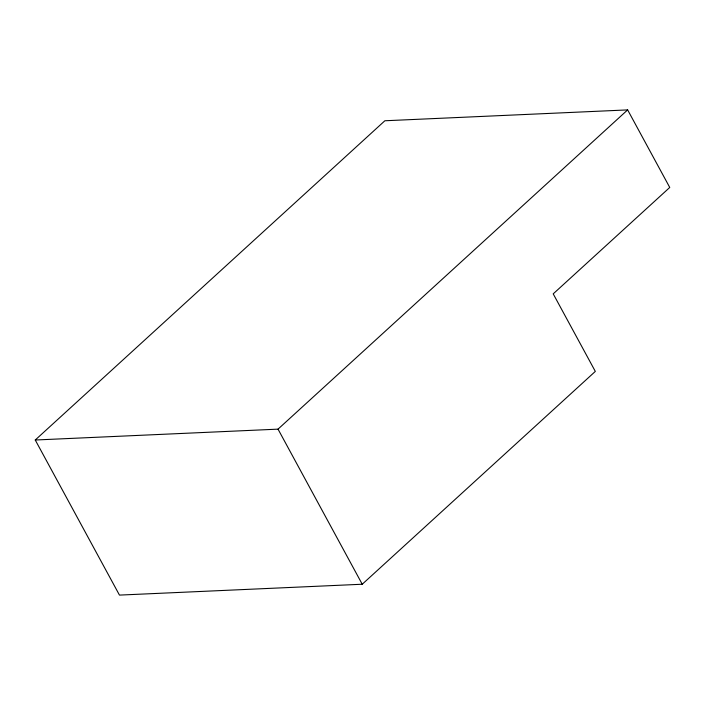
<?xml version="1.0" encoding="UTF-8"?>
<svg xmlns="http://www.w3.org/2000/svg" width="705" height="705" viewBox="0 0 705 705"><rect width="100%" height="100%" fill="white"/><g stroke="black" fill="none" stroke-linecap="round" stroke-linejoin="round"><path stroke-width="1.06" d="M35.25 440.008L384.868 120.766L627.644 109.901L669.75 187.451L553.213 293.862L595.32 371.412L362.238 584.234L119.462 595.099L35.25 440.008L278.026 429.142L627.644 109.901M278.026 429.142L362.238 584.234"/></g></svg>
